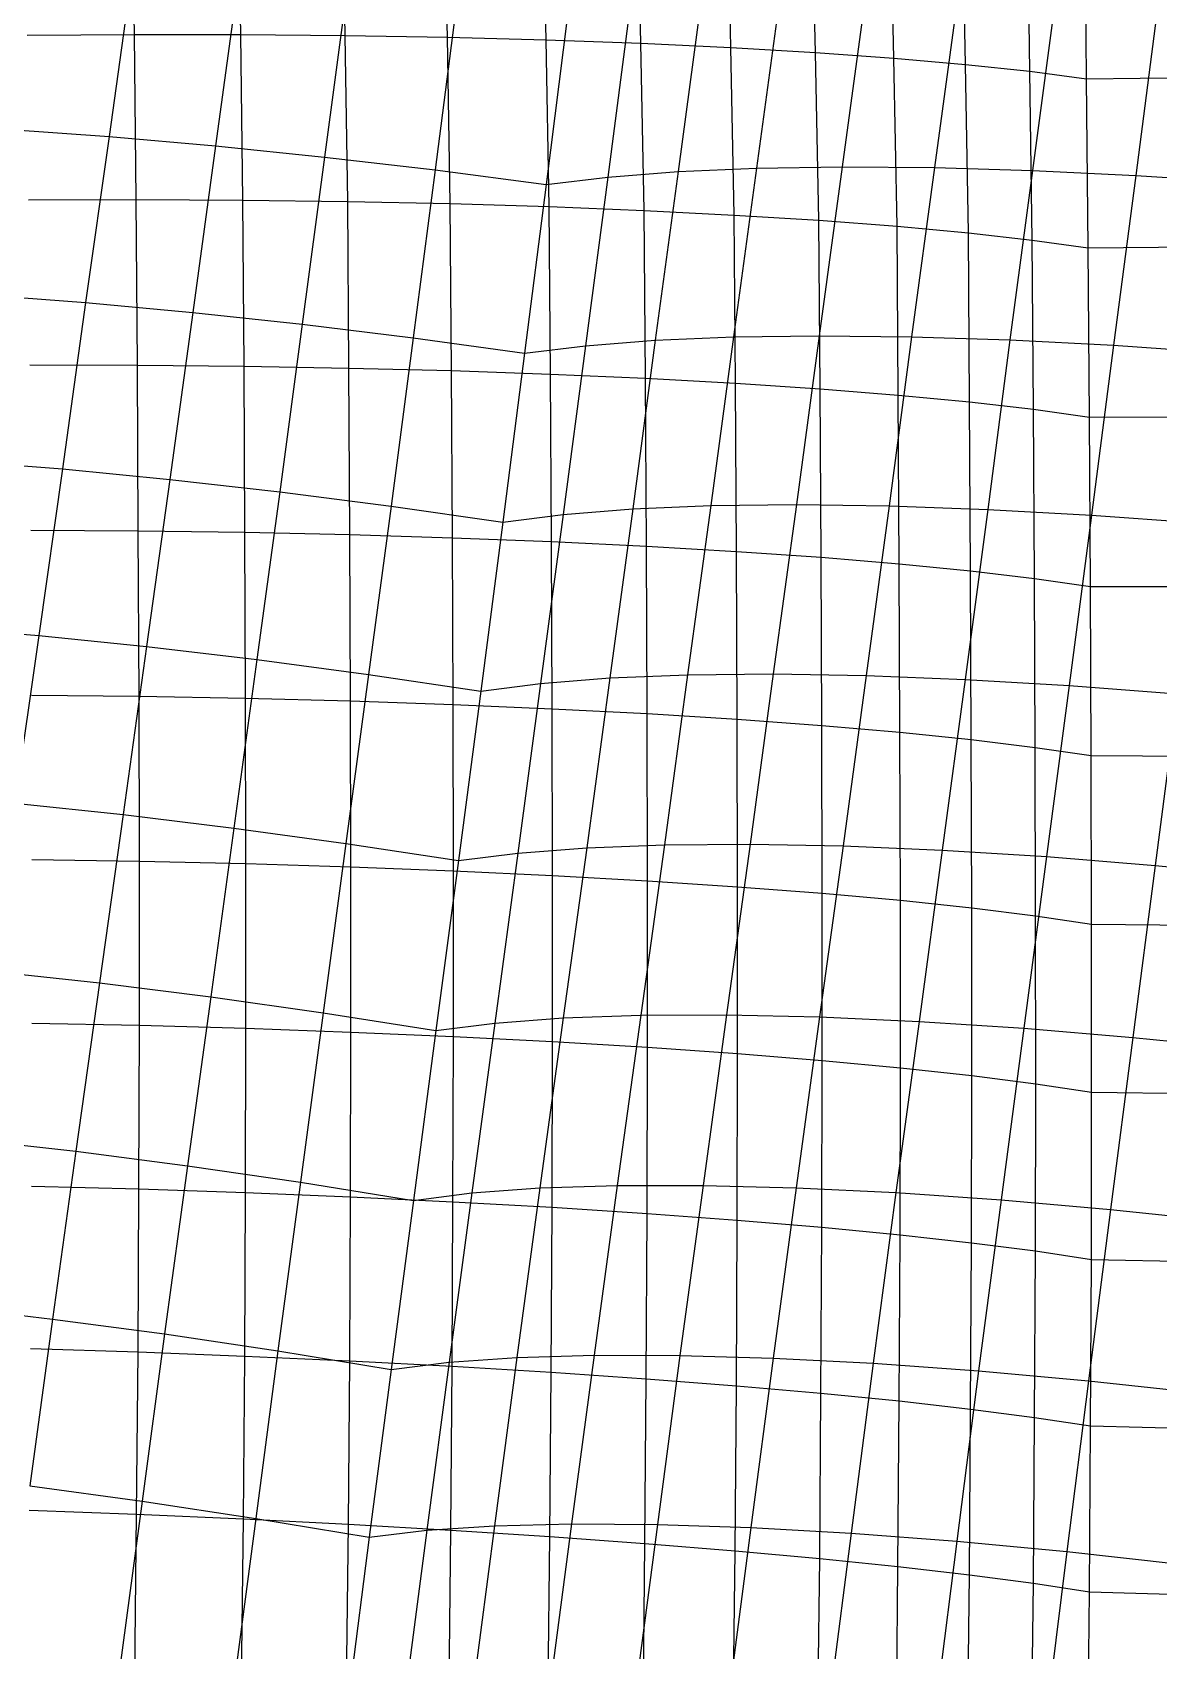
# Model space of a CAD drawing. Extents: x -429 to 429, y -1 to 209.
# Drawn here: x -267.84 to -247.71, y 109.96 to 138.89 of the extents above; entities that cross this region are included whole.
import ezdxf

# ---------------------------------------------------------------- set-up
doc = ezdxf.new("R2010")
doc.units = 0

msp = doc.modelspace()

# ---------------------------------------------------------------- linework, layer by layer
at = {"layer": 'default', "color": 3, "linetype": 'CONTINUOUS'}
for p, q in [((-266.014, 138.851, 83.534), (-266.053, 141.794, 83.241)), ((-264.114, 138.849, 83.273), (-264.159, 141.8, 82.963)), ((-262.245, 138.832, 82.849), (-262.297, 141.79, 82.525)), ((-260.42, 138.8, 82.265), (-260.48, 141.765, 81.932)), ((-258.655, 138.753, 81.526), (-258.72, 141.726, 81.188)), ((-256.962, 138.692, 80.636), (-257.032, 141.671, 80.298)), ((-255.354, 138.617, 79.604), (-255.426, 141.603, 79.268)), ((-253.844, 138.529, 78.436), (-253.916, 141.521, 78.107)), ((-252.442, 138.428, 77.142), (-252.511, 141.426, 76.822)), ((-251.161, 138.315, 75.732), (-251.222, 141.318, 75.423)), ((-250.009, 138.192, 74.216), (-250.058, 141.199, 73.92)), ((-248.996, 138.058, 72.606), (-249.029, 141.069, 72.324)), ((-248.996, 138.058, 72.606), (-249.029, 141.069, 72.324)), ((-267.93, 138.838, 83.629), (-266.014, 138.851, 83.534)), ((-266.014, 138.851, 83.534), (-264.114, 138.849, 83.273)), ((-265.982, 135.899, 83.814), (-266.014, 138.851, 83.534)), ((-264.114, 138.849, 83.273), (-262.245, 138.832, 82.849)), ((-264.077, 135.889, 83.568), (-264.114, 138.849, 83.273)), ((-262.245, 138.832, 82.849), (-260.42, 138.8, 82.265)), ((-262.201, 135.865, 83.156), (-262.245, 138.832, 82.849)), ((-260.42, 138.8, 82.265), (-258.655, 138.753, 81.526)), ((-260.371, 135.825, 82.58), (-260.42, 138.8, 82.265)), ((-258.655, 138.753, 81.526), (-256.962, 138.692, 80.636)), ((-258.6, 135.772, 81.844), (-258.655, 138.753, 81.526)), ((-256.962, 138.692, 80.636), (-255.354, 138.617, 79.604)), ((-256.903, 135.704, 80.956), (-256.962, 138.692, 80.636)), ((-255.354, 138.617, 79.604), (-253.844, 138.529, 78.436)), ((-255.293, 135.622, 79.921), (-255.354, 138.617, 79.604)), ((-253.844, 138.529, 78.436), (-252.442, 138.428, 77.142)), ((-253.783, 135.528, 78.748), (-253.844, 138.529, 78.436)), ((-252.442, 138.428, 77.142), (-251.161, 138.315, 75.732)), ((-252.385, 135.421, 77.446), (-252.442, 138.428, 77.142)), ((-251.161, 138.315, 75.732), (-250.009, 138.192, 74.216)), ((-251.11, 135.303, 76.026), (-251.161, 138.315, 75.732)), ((-250.009, 138.192, 74.216), (-248.996, 138.058, 72.606)), ((-249.968, 135.175, 74.499), (-250.009, 138.192, 74.216)), ((-248.996, 138.058, 72.606), (-247.046, 138.081, 72.603)), ((-248.968, 135.037, 72.877), (-248.996, 138.058, 72.606)), ((-248.968, 135.037, 72.877), (-248.996, 138.058, 72.606)), ((-267.903, 135.893, 83.89), (-265.982, 135.899, 83.814)), ((-265.982, 135.899, 83.814), (-264.077, 135.889, 83.568)), ((-265.96, 132.938, 84.068), (-265.982, 135.899, 83.814)), ((-264.077, 135.889, 83.568), (-262.201, 135.865, 83.156)), ((-264.054, 132.92, 83.823), (-264.077, 135.889, 83.568)), ((-262.201, 135.865, 83.156), (-260.371, 135.825, 82.58)), ((-262.179, 132.887, 83.412), (-262.201, 135.865, 83.156)), ((-260.371, 135.825, 82.58), (-258.6, 135.772, 81.844)), ((-260.349, 132.84, 82.837), (-260.371, 135.825, 82.58)), ((-258.6, 135.772, 81.844), (-256.903, 135.704, 80.956)), ((-258.578, 132.779, 82.102), (-258.6, 135.772, 81.844)), ((-256.903, 135.704, 80.956), (-255.293, 135.622, 79.921)), ((-256.881, 132.704, 81.214), (-256.903, 135.704, 80.956)), ((-255.293, 135.622, 79.921), (-253.783, 135.528, 78.748)), ((-255.271, 132.616, 80.18), (-255.293, 135.622, 79.921)), ((-253.783, 135.528, 78.748), (-252.385, 135.421, 77.446)), ((-253.761, 132.516, 79.008), (-253.783, 135.528, 78.748)), ((-252.385, 135.421, 77.446), (-251.11, 135.303, 76.026)), ((-252.362, 132.404, 77.707), (-252.385, 135.421, 77.446)), ((-251.11, 135.303, 76.026), (-249.968, 135.175, 74.499)), ((-251.087, 132.282, 76.288), (-251.11, 135.303, 76.026)), ((-249.968, 135.175, 74.499), (-248.968, 135.037, 72.877)), ((-249.946, 132.15, 74.761), (-249.968, 135.175, 74.499)), ((-248.968, 135.037, 72.877), (-247.015, 135.053, 72.894)), ((-248.946, 132.01, 73.14), (-248.968, 135.037, 72.877)), ((-248.946, 132.01, 73.14), (-248.968, 135.037, 72.877)), ((-267.881, 132.941, 84.143), (-265.96, 132.938, 84.068)), ((-265.96, 132.938, 84.068), (-264.054, 132.92, 83.823)), ((-265.943, 129.976, 84.314), (-265.96, 132.938, 84.068)), ((-264.054, 132.92, 83.823), (-262.179, 132.887, 83.412)), ((-264.037, 129.95, 84.071), (-264.054, 132.92, 83.823)), ((-262.179, 132.887, 83.412), (-260.349, 132.84, 82.837)), ((-262.162, 129.909, 83.66), (-262.179, 132.887, 83.412)), ((-260.349, 132.84, 82.837), (-258.578, 132.779, 82.102)), ((-260.331, 129.854, 83.086), (-260.349, 132.84, 82.837)), ((-258.578, 132.779, 82.102), (-256.881, 132.704, 81.214)), ((-258.56, 129.785, 82.352), (-258.578, 132.779, 82.102)), ((-256.881, 132.704, 81.214), (-255.271, 132.616, 80.18)), ((-256.863, 129.704, 81.466), (-256.881, 132.704, 81.214)), ((-255.271, 132.616, 80.18), (-253.761, 132.516, 79.008)), ((-255.253, 129.609, 80.432), (-255.271, 132.616, 80.18)), ((-253.761, 132.516, 79.008), (-252.362, 132.404, 77.707)), ((-253.743, 129.503, 79.261), (-253.761, 132.516, 79.008)), ((-252.362, 132.404, 77.707), (-251.087, 132.282, 76.288)), ((-252.345, 129.387, 77.961), (-252.362, 132.404, 77.707)), ((-251.087, 132.282, 76.288), (-249.946, 132.15, 74.761)), ((-251.07, 129.26, 76.542), (-251.087, 132.282, 76.288)), ((-249.946, 132.15, 74.761), (-248.946, 132.01, 73.14)), ((-249.928, 129.124, 75.016), (-249.946, 132.15, 74.761)), ((-248.946, 132.01, 73.14), (-246.993, 132.017, 73.158)), ((-248.928, 128.98, 73.395), (-248.946, 132.01, 73.14)), ((-248.928, 128.98, 73.395), (-248.946, 132.01, 73.14)), ((-267.864, 129.988, 84.389), (-265.943, 129.976, 84.314)), ((-265.943, 129.976, 84.314), (-264.037, 129.95, 84.071)), ((-265.931, 127.02, 84.553), (-265.943, 129.976, 84.314)), ((-264.037, 129.95, 84.071), (-262.162, 129.909, 83.66)), ((-264.025, 126.985, 84.31), (-264.037, 129.95, 84.071)), ((-262.162, 129.909, 83.66), (-260.331, 129.854, 83.086)), ((-262.149, 126.936, 83.9), (-262.162, 129.909, 83.66)), ((-260.331, 129.854, 83.086), (-258.56, 129.785, 82.352)), ((-260.319, 126.873, 83.327), (-260.331, 129.854, 83.086)), ((-258.56, 129.785, 82.352), (-256.863, 129.704, 81.466)), ((-258.548, 126.797, 82.594), (-258.56, 129.785, 82.352)), ((-256.863, 129.704, 81.466), (-255.253, 129.609, 80.432)), ((-256.851, 126.709, 81.708), (-256.863, 129.704, 81.466)), ((-255.253, 129.609, 80.432), (-253.743, 129.503, 79.261)), ((-255.241, 126.608, 80.676), (-255.253, 129.609, 80.432)), ((-253.743, 129.503, 79.261), (-252.345, 129.387, 77.961)), ((-253.73, 126.496, 79.505), (-253.743, 129.503, 79.261)), ((-252.345, 129.387, 77.961), (-251.07, 129.26, 76.542)), ((-252.332, 126.375, 78.205), (-252.345, 129.387, 77.961)), ((-251.07, 129.26, 76.542), (-249.928, 129.124, 75.016)), ((-251.057, 126.244, 76.787), (-251.07, 129.26, 76.542)), ((-249.928, 129.124, 75.016), (-248.928, 128.98, 73.395)), ((-249.915, 126.104, 75.262), (-249.928, 129.124, 75.016)), ((-248.928, 128.98, 73.395), (-246.975, 128.98, 73.414)), ((-248.915, 125.958, 73.641), (-248.928, 128.98, 73.395)), ((-248.915, 125.958, 73.641), (-248.928, 128.98, 73.395)), ((-267.851, 127.041, 84.626), (-265.931, 127.02, 84.553)), ((-265.931, 127.02, 84.553), (-264.025, 126.985, 84.31)), ((-265.925, 124.074, 84.78), (-265.931, 127.02, 84.553)), ((-264.025, 126.985, 84.31), (-262.149, 126.936, 83.9)), ((-264.019, 124.03, 84.539), (-264.025, 126.985, 84.31)), ((-262.149, 126.936, 83.9), (-260.319, 126.873, 83.327)), ((-262.143, 123.972, 84.13), (-262.149, 126.936, 83.9)), ((-260.319, 126.873, 83.327), (-258.548, 126.797, 82.594)), ((-260.312, 123.901, 83.557), (-260.319, 126.873, 83.327)), ((-258.548, 126.797, 82.594), (-256.851, 126.709, 81.708)), ((-258.541, 123.818, 82.826), (-258.548, 126.797, 82.594)), ((-256.851, 126.709, 81.708), (-255.241, 126.608, 80.676)), ((-256.844, 123.722, 81.94), (-256.851, 126.709, 81.708)), ((-255.241, 126.608, 80.676), (-253.73, 126.496, 79.505)), ((-255.234, 123.615, 80.908), (-255.241, 126.608, 80.676)), ((-253.73, 126.496, 79.505), (-252.332, 126.375, 78.205)), ((-253.724, 123.498, 79.738), (-253.73, 126.496, 79.505)), ((-252.332, 126.375, 78.205), (-251.057, 126.244, 76.787)), ((-252.325, 123.372, 78.439), (-252.332, 126.375, 78.205)), ((-251.057, 126.244, 76.787), (-249.915, 126.104, 75.262)), ((-251.05, 123.237, 77.022), (-251.057, 126.244, 76.787)), ((-249.915, 126.104, 75.262), (-248.915, 125.958, 73.641)), ((-249.908, 123.094, 75.496), (-249.915, 126.104, 75.262)), ((-248.915, 125.958, 73.641), (-246.962, 125.949, 73.661)), ((-248.908, 122.946, 73.876), (-248.915, 125.958, 73.641)), ((-248.908, 122.946, 73.876), (-248.915, 125.958, 73.641)), ((-267.845, 124.104, 84.853), (-265.925, 124.074, 84.78)), ((-265.925, 124.074, 84.78), (-264.019, 124.03, 84.539)), ((-265.925, 121.138, 84.997), (-265.925, 124.074, 84.78)), ((-264.019, 124.03, 84.539), (-262.143, 123.972, 84.13)), ((-264.019, 121.084, 84.756), (-264.019, 124.03, 84.539)), ((-262.143, 123.972, 84.13), (-260.312, 123.901, 83.557)), ((-262.143, 121.017, 84.348), (-262.143, 123.972, 84.13)), ((-260.313, 120.938, 83.776), (-260.312, 123.901, 83.557)), ((-260.312, 123.901, 83.557), (-258.541, 123.818, 82.826)), ((-258.542, 120.847, 83.045), (-258.541, 123.818, 82.826)), ((-258.541, 123.818, 82.826), (-256.844, 123.722, 81.94)), ((-256.844, 123.722, 81.94), (-255.234, 123.615, 80.908)), ((-256.844, 120.744, 82.16), (-256.844, 123.722, 81.94)), ((-255.234, 123.615, 80.908), (-253.724, 123.498, 79.738)), ((-255.234, 120.631, 81.129), (-255.234, 123.615, 80.908)), ((-253.724, 123.498, 79.738), (-252.325, 123.372, 78.439)), ((-253.723, 120.509, 79.96), (-253.724, 123.498, 79.738)), ((-252.325, 123.372, 78.439), (-251.05, 123.237, 77.022)), ((-252.325, 120.378, 78.661), (-252.325, 123.372, 78.439)), ((-251.05, 123.237, 77.022), (-249.908, 123.094, 75.496)), ((-251.049, 120.239, 77.244), (-251.05, 123.237, 77.022)), ((-249.908, 123.094, 75.496), (-248.908, 122.946, 73.876)), ((-249.907, 120.094, 75.719), (-249.908, 123.094, 75.496)), ((-248.908, 122.946, 73.876), (-246.955, 122.928, 73.897)), ((-248.907, 119.944, 74.099), (-248.908, 122.946, 73.876)), ((-248.907, 119.944, 74.099), (-248.908, 122.946, 73.876)), ((-267.846, 121.178, 85.068), (-265.925, 121.138, 84.997)), ((-265.933, 118.212, 85.2), (-265.925, 121.138, 84.997)), ((-265.925, 121.138, 84.997), (-264.019, 121.084, 84.756)), ((-264.027, 118.148, 84.961), (-264.019, 121.084, 84.756)), ((-264.019, 121.084, 84.756), (-262.143, 121.017, 84.348)), ((-262.151, 118.073, 84.553), (-262.143, 121.017, 84.348)), ((-262.143, 121.017, 84.348), (-260.313, 120.938, 83.776)), ((-260.32, 117.985, 83.982), (-260.313, 120.938, 83.776)), ((-260.313, 120.938, 83.776), (-258.542, 120.847, 83.045)), ((-258.549, 117.886, 83.252), (-258.542, 120.847, 83.045)), ((-258.542, 120.847, 83.045), (-256.844, 120.744, 82.16)), ((-256.851, 117.776, 82.368), (-256.844, 120.744, 82.16)), ((-256.844, 120.744, 82.16), (-255.234, 120.631, 81.129)), ((-255.241, 117.657, 81.337), (-255.234, 120.631, 81.129)), ((-255.234, 120.631, 81.129), (-253.723, 120.509, 79.96)), ((-253.73, 117.529, 80.168), (-253.723, 120.509, 79.96)), ((-253.723, 120.509, 79.96), (-252.325, 120.378, 78.661)), ((-252.331, 117.394, 78.87), (-252.325, 120.378, 78.661)), ((-252.325, 120.378, 78.661), (-251.049, 120.239, 77.244)), ((-251.055, 117.252, 77.453), (-251.049, 120.239, 77.244)), ((-251.049, 120.239, 77.244), (-249.907, 120.094, 75.719)), ((-249.913, 117.104, 75.929), (-249.907, 120.094, 75.719)), ((-249.907, 120.094, 75.719), (-248.907, 119.944, 74.099)), ((-248.912, 116.953, 74.309), (-248.907, 119.944, 74.099)), ((-248.912, 116.953, 74.309), (-248.907, 119.944, 74.099)), ((-248.907, 119.944, 74.099), (-246.954, 119.916, 74.12)), ((-267.854, 118.262, 85.271), (-265.933, 118.212, 85.2)), ((-265.948, 115.298, 85.391), (-265.933, 118.212, 85.2)), ((-265.933, 118.212, 85.2), (-264.027, 118.148, 84.961)), ((-264.042, 115.225, 85.152), (-264.027, 118.148, 84.961)), ((-264.027, 118.148, 84.961), (-262.151, 118.073, 84.553)), ((-262.166, 115.139, 84.745), (-262.151, 118.073, 84.553)), ((-262.151, 118.073, 84.553), (-260.32, 117.985, 83.982)), ((-260.335, 115.043, 84.175), (-260.32, 117.985, 83.982)), ((-260.32, 117.985, 83.982), (-258.549, 117.886, 83.252)), ((-258.564, 114.936, 83.445), (-258.549, 117.886, 83.252)), ((-258.549, 117.886, 83.252), (-256.851, 117.776, 82.368)), ((-256.866, 114.82, 82.562), (-256.851, 117.776, 82.368)), ((-256.851, 117.776, 82.368), (-255.241, 117.657, 81.337)), ((-255.255, 114.694, 81.532), (-255.241, 117.657, 81.337)), ((-255.241, 117.657, 81.337), (-253.73, 117.529, 80.168)), ((-253.744, 114.561, 80.363), (-253.73, 117.529, 80.168)), ((-253.73, 117.529, 80.168), (-252.331, 117.394, 78.87)), ((-252.345, 114.422, 79.065), (-252.331, 117.394, 78.87)), ((-252.331, 117.394, 78.87), (-251.055, 117.252, 77.453)), ((-251.069, 114.277, 77.649), (-251.055, 117.252, 77.453)), ((-251.055, 117.252, 77.453), (-249.913, 117.104, 75.929)), ((-249.926, 114.127, 76.125), (-249.913, 117.104, 75.929)), ((-249.913, 117.104, 75.929), (-248.912, 116.953, 74.309)), ((-248.926, 113.975, 74.505), (-248.912, 116.953, 74.309)), ((-248.926, 113.975, 74.505), (-248.912, 116.953, 74.309)), ((-248.912, 116.953, 74.309), (-246.959, 116.916, 74.331)), ((-267.87, 115.359, 85.461), (-265.948, 115.298, 85.391)), ((-265.973, 112.397, 85.566), (-265.948, 115.298, 85.391)), ((-265.948, 115.298, 85.391), (-264.042, 115.225, 85.152)), ((-264.066, 112.313, 85.328), (-264.042, 115.225, 85.152)), ((-264.042, 115.225, 85.152), (-262.166, 115.139, 84.745)), ((-262.19, 112.219, 84.922), (-262.166, 115.139, 84.745)), ((-262.166, 115.139, 84.745), (-260.335, 115.043, 84.175)), ((-260.359, 112.113, 84.353), (-260.335, 115.043, 84.175)), ((-260.335, 115.043, 84.175), (-258.564, 114.936, 83.445)), ((-258.587, 111.998, 83.623), (-258.564, 114.936, 83.445)), ((-258.564, 114.936, 83.445), (-256.866, 114.82, 82.562)), ((-256.889, 111.875, 82.741), (-256.866, 114.82, 82.562)), ((-256.866, 114.82, 82.562), (-255.255, 114.694, 81.532)), ((-255.278, 111.744, 81.711), (-255.255, 114.694, 81.532)), ((-255.255, 114.694, 81.532), (-253.744, 114.561, 80.363)), ((-253.767, 111.606, 80.543), (-253.744, 114.561, 80.363)), ((-253.744, 114.561, 80.363), (-252.345, 114.422, 79.065)), ((-252.368, 111.463, 79.245), (-252.345, 114.422, 79.065)), ((-252.345, 114.422, 79.065), (-251.069, 114.277, 77.649)), ((-251.091, 111.315, 77.829), (-251.069, 114.277, 77.649)), ((-251.069, 114.277, 77.649), (-249.926, 114.127, 76.125)), ((-249.948, 111.164, 76.305), (-249.926, 114.127, 76.125)), ((-249.926, 114.127, 76.125), (-248.926, 113.975, 74.505)), ((-248.947, 111.011, 74.685), (-248.926, 113.975, 74.505)), ((-248.947, 111.011, 74.685), (-248.926, 113.975, 74.505)), ((-248.926, 113.975, 74.505), (-246.973, 113.928, 74.528)), ((-267.894, 112.469, 85.635), (-265.973, 112.397, 85.566)), ((-266.006, 109.51, 85.725), (-265.973, 112.397, 85.566)), ((-265.973, 112.397, 85.566), (-264.066, 112.313, 85.328)), ((-264.1, 109.415, 85.488), (-264.066, 112.313, 85.328)), ((-264.066, 112.313, 85.328), (-262.19, 112.219, 84.922)), ((-262.223, 109.31, 85.083), (-262.19, 112.219, 84.922)), ((-262.19, 112.219, 84.922), (-260.359, 112.113, 84.353)), ((-260.392, 109.196, 84.514), (-260.359, 112.113, 84.353)), ((-260.359, 112.113, 84.353), (-258.587, 111.998, 83.623)), ((-258.62, 109.073, 83.785), (-258.587, 111.998, 83.623)), ((-258.587, 111.998, 83.623), (-256.889, 111.875, 82.741)), ((-256.921, 108.943, 82.903), (-256.889, 111.875, 82.741)), ((-256.889, 111.875, 82.741), (-255.278, 111.744, 81.711)), ((-255.31, 108.806, 81.873), (-255.278, 111.744, 81.711)), ((-255.278, 111.744, 81.711), (-253.767, 111.606, 80.543)), ((-253.799, 108.663, 80.706), (-253.767, 111.606, 80.543)), ((-253.767, 111.606, 80.543), (-252.368, 111.463, 79.245)), ((-252.399, 108.516, 79.408), (-252.368, 111.463, 79.245)), ((-252.368, 111.463, 79.245), (-251.091, 111.315, 77.829)), ((-251.123, 108.366, 77.992), (-251.091, 111.315, 77.829)), ((-251.091, 111.315, 77.829), (-249.948, 111.164, 76.305)), ((-249.979, 108.214, 76.468), (-249.948, 111.164, 76.305)), ((-249.948, 111.164, 76.305), (-248.947, 111.011, 74.685)), ((-248.978, 108.061, 74.848), (-248.947, 111.011, 74.685)), ((-248.978, 108.061, 74.848), (-248.947, 111.011, 74.685)), ((-248.947, 111.011, 74.685), (-246.994, 110.953, 74.709))]:
    msp.add_line(p, q, dxfattribs=at)
at = {"layer": 'default', "color": 5, "linetype": 'CONTINUOUS'}
for p, q in [((-266.049, 140.005, 57.358), (-266.466, 137.026, 56.844)), ((-264.155, 139.848, 56.732), (-264.563, 136.859, 56.223)), ((-262.217, 139.659, 56.284), (-262.615, 136.659, 55.786)), ((-260.25, 139.439, 56.018), (-260.639, 136.427, 55.537)), ((-254.486, 139.483, 51.112), (-254.897, 136.459, 50.598)), ((-252.953, 139.509, 49.754), (-253.365, 136.483, 49.227)), ((-251.305, 139.5, 48.541), (-251.715, 136.469, 48.004)), ((-249.557, 139.454, 47.485), (-249.961, 136.418, 46.941)), ((-258.272, 139.19, 55.937), (-258.654, 136.166, 55.477)), ((-258.272, 139.19, 55.937), (-258.654, 136.166, 55.477)), ((-257.157, 139.322, 54.217), (-257.554, 136.3, 53.737)), ((-255.892, 139.42, 52.604), (-256.298, 136.398, 52.106)), ((-247.723, 139.373, 46.593), (-248.12, 136.33, 46.047)), ((-268.308, 137.158, 57.642), (-266.466, 137.026, 56.844)), ((-266.466, 137.026, 56.844), (-266.885, 134.056, 56.327)), ((-266.466, 137.026, 56.844), (-264.563, 136.859, 56.223)), ((-264.563, 136.859, 56.223), (-264.972, 133.879, 55.712)), ((-264.563, 136.859, 56.223), (-262.615, 136.659, 55.786)), ((-262.615, 136.659, 55.786), (-263.015, 133.668, 55.285)), ((-262.615, 136.659, 55.786), (-260.639, 136.427, 55.537)), ((-260.639, 136.427, 55.537), (-261.031, 133.424, 55.051)), ((-260.639, 136.427, 55.537), (-258.654, 136.166, 55.477)), ((-258.654, 136.166, 55.477), (-257.554, 136.3, 53.737)), ((-257.554, 136.3, 53.737), (-257.953, 133.286, 53.253)), ((-257.554, 136.3, 53.737), (-256.298, 136.398, 52.106)), ((-256.298, 136.398, 52.106), (-256.705, 133.384, 51.605)), ((-256.298, 136.398, 52.106), (-254.897, 136.459, 50.598)), ((-254.897, 136.459, 50.598), (-255.309, 133.444, 50.082)), ((-254.897, 136.459, 50.598), (-253.365, 136.483, 49.227)), ((-253.365, 136.483, 49.227), (-253.778, 133.465, 48.697)), ((-253.365, 136.483, 49.227), (-251.715, 136.469, 48.004)), ((-251.715, 136.469, 48.004), (-252.125, 133.447, 47.464)), ((-251.715, 136.469, 48.004), (-249.961, 136.418, 46.941)), ((-249.961, 136.418, 46.941), (-250.366, 133.39, 46.395)), ((-249.961, 136.418, 46.941), (-248.12, 136.33, 46.047)), ((-248.12, 136.33, 46.047), (-248.517, 133.295, 45.498)), ((-248.12, 136.33, 46.047), (-246.207, 136.205, 45.33)), ((-258.654, 136.166, 55.477), (-259.04, 133.15, 55.01)), ((-258.654, 136.166, 55.477), (-259.04, 133.15, 55.01)), ((-268.735, 134.197, 57.124), (-266.885, 134.056, 56.327)), ((-266.885, 134.056, 56.327), (-267.299, 131.083, 55.824)), ((-266.885, 134.056, 56.327), (-264.972, 133.879, 55.712)), ((-264.972, 133.879, 55.712), (-265.38, 130.897, 55.212)), ((-264.972, 133.879, 55.712), (-263.015, 133.668, 55.285)), ((-263.015, 133.668, 55.285), (-263.416, 130.675, 54.79)), ((-263.015, 133.668, 55.285), (-261.031, 133.424, 55.051)), ((-261.031, 133.424, 55.051), (-261.426, 130.42, 54.564)), ((-261.031, 133.424, 55.051), (-259.04, 133.15, 55.01)), ((-257.953, 133.286, 53.253), (-256.705, 133.384, 51.605)), ((-256.705, 133.384, 51.605), (-257.108, 130.369, 51.106)), ((-256.705, 133.384, 51.605), (-255.309, 133.444, 50.082)), ((-255.309, 133.444, 50.082), (-255.714, 130.427, 49.572)), ((-255.309, 133.444, 50.082), (-253.778, 133.465, 48.697)), ((-253.778, 133.465, 48.697), (-254.182, 130.445, 48.179)), ((-253.778, 133.465, 48.697), (-252.125, 133.447, 47.464)), ((-252.125, 133.447, 47.464), (-252.526, 130.422, 46.939)), ((-252.125, 133.447, 47.464), (-250.366, 133.39, 46.395)), ((-250.366, 133.39, 46.395), (-250.763, 130.359, 45.864)), ((-250.366, 133.39, 46.395), (-248.517, 133.295, 45.498)), ((-259.04, 133.15, 55.01), (-259.43, 130.134, 54.535)), ((-259.04, 133.15, 55.01), (-259.43, 130.134, 54.535)), ((-259.04, 133.15, 55.01), (-257.953, 133.286, 53.253)), ((-257.953, 133.286, 53.253), (-258.35, 130.271, 52.766)), ((-248.517, 133.295, 45.498), (-248.909, 130.257, 44.965)), ((-248.517, 133.295, 45.498), (-246.596, 133.162, 44.784)), ((-269.155, 131.233, 56.621), (-267.299, 131.083, 55.824)), ((-267.299, 131.083, 55.824), (-267.722, 128.104, 55.305)), ((-267.299, 131.083, 55.824), (-265.38, 130.897, 55.212)), ((-265.38, 130.897, 55.212), (-265.796, 127.908, 54.696)), ((-265.38, 130.897, 55.212), (-263.416, 130.675, 54.79)), ((-263.416, 130.675, 54.79), (-263.824, 127.676, 54.282)), ((-263.416, 130.675, 54.79), (-261.426, 130.42, 54.564)), ((-261.426, 130.42, 54.564), (-261.827, 127.41, 54.066)), ((-261.426, 130.42, 54.564), (-259.43, 130.134, 54.535)), ((-259.43, 130.134, 54.535), (-258.35, 130.271, 52.766)), ((-258.35, 130.271, 52.766), (-258.755, 127.25, 52.268)), ((-258.35, 130.271, 52.766), (-257.108, 130.369, 51.106)), ((-257.108, 130.369, 51.106), (-257.519, 127.347, 50.595)), ((-257.108, 130.369, 51.106), (-255.714, 130.427, 49.572)), ((-255.714, 130.427, 49.572), (-256.128, 127.403, 49.049)), ((-255.714, 130.427, 49.572), (-254.182, 130.445, 48.179)), ((-254.182, 130.445, 48.179), (-254.596, 127.418, 47.645)), ((-254.182, 130.445, 48.179), (-252.526, 130.422, 46.939)), ((-252.526, 130.422, 46.939), (-252.938, 127.391, 46.396)), ((-252.526, 130.422, 46.939), (-250.763, 130.359, 45.864)), ((-250.763, 130.359, 45.864), (-251.17, 127.322, 45.316)), ((-250.763, 130.359, 45.864), (-248.909, 130.257, 44.965)), ((-248.909, 130.257, 44.965), (-249.31, 127.213, 44.415)), ((-248.909, 130.257, 44.965), (-246.982, 130.116, 44.251)), ((-259.43, 130.134, 54.535), (-259.825, 127.113, 54.051)), ((-259.43, 130.134, 54.535), (-259.825, 127.113, 54.051)), ((-269.586, 128.262, 56.102), (-267.722, 128.104, 55.305)), ((-267.722, 128.104, 55.305), (-268.147, 125.11, 54.787)), ((-267.722, 128.104, 55.305), (-265.796, 127.908, 54.696)), ((-265.796, 127.908, 54.696), (-266.213, 124.905, 54.18)), ((-265.796, 127.908, 54.696), (-263.824, 127.676, 54.282)), ((-263.824, 127.676, 54.282), (-264.235, 124.664, 53.772)), ((-263.824, 127.676, 54.282), (-261.827, 127.41, 54.066)), ((-261.827, 127.41, 54.066), (-262.232, 124.388, 53.565)), ((-261.827, 127.41, 54.066), (-259.825, 127.113, 54.051)), ((-258.755, 127.25, 52.268), (-257.519, 127.347, 50.595)), ((-257.519, 127.347, 50.595), (-257.931, 124.312, 50.081)), ((-257.519, 127.347, 50.595), (-256.128, 127.403, 49.049)), ((-256.128, 127.403, 49.049), (-256.542, 124.366, 48.524)), ((-256.128, 127.403, 49.049), (-254.596, 127.418, 47.645)), ((-254.596, 127.418, 47.645), (-255.01, 124.376, 47.111)), ((-254.596, 127.418, 47.645), (-252.938, 127.391, 46.396)), ((-252.938, 127.391, 46.396), (-253.349, 124.344, 45.855)), ((-252.938, 127.391, 46.396), (-251.17, 127.322, 45.316)), ((-251.17, 127.322, 45.316), (-251.577, 124.269, 44.77)), ((-251.17, 127.322, 45.316), (-249.31, 127.213, 44.415)), ((-259.825, 127.113, 54.051), (-260.224, 124.081, 53.561)), ((-259.825, 127.113, 54.051), (-260.224, 124.081, 53.561)), ((-259.825, 127.113, 54.051), (-258.755, 127.25, 52.268)), ((-258.755, 127.25, 52.268), (-259.162, 124.217, 51.766)), ((-249.31, 127.213, 44.415), (-249.711, 124.153, 43.866)), ((-249.31, 127.213, 44.415), (-247.375, 127.064, 43.701)), ((-247.375, 127.064, 43.701), (-247.77, 123.996, 43.152)), ((-268.147, 125.11, 54.787), (-266.213, 124.905, 54.18)), ((-266.213, 124.905, 54.18), (-266.636, 121.894, 53.654)), ((-266.213, 124.905, 54.18), (-264.235, 124.664, 53.772)), ((-264.235, 124.664, 53.772), (-264.649, 121.644, 53.253)), ((-264.235, 124.664, 53.772), (-262.232, 124.388, 53.565)), ((-262.232, 124.388, 53.565), (-262.639, 121.358, 53.056)), ((-262.232, 124.388, 53.565), (-260.224, 124.081, 53.561)), ((-260.224, 124.081, 53.561), (-259.162, 124.217, 51.766)), ((-259.162, 124.217, 51.766), (-259.574, 121.177, 51.257)), ((-259.162, 124.217, 51.766), (-257.931, 124.312, 50.081)), ((-257.931, 124.312, 50.081), (-258.349, 121.27, 49.559)), ((-257.931, 124.312, 50.081), (-256.542, 124.366, 48.524)), ((-256.542, 124.366, 48.524), (-256.963, 121.32, 47.99)), ((-256.542, 124.366, 48.524), (-255.01, 124.376, 47.111)), ((-255.01, 124.376, 47.111), (-255.431, 121.326, 46.566)), ((-255.01, 124.376, 47.111), (-253.349, 124.344, 45.855)), ((-253.349, 124.344, 45.855), (-253.768, 121.289, 45.302)), ((-253.349, 124.344, 45.855), (-251.577, 124.269, 44.77)), ((-251.577, 124.269, 44.77), (-251.991, 121.208, 44.211)), ((-251.577, 124.269, 44.77), (-249.711, 124.153, 43.866)), ((-249.711, 124.153, 43.866), (-250.118, 121.085, 43.304)), ((-249.711, 124.153, 43.866), (-247.77, 123.996, 43.152)), ((-260.224, 124.081, 53.561), (-260.625, 121.042, 53.067)), ((-260.224, 124.081, 53.561), (-260.625, 121.042, 53.067)), ((-247.77, 123.996, 43.152), (-248.17, 120.921, 42.591)), ((-247.77, 123.996, 43.152), (-245.773, 123.801, 42.636)), ((-268.577, 122.108, 54.256), (-266.636, 121.894, 53.654)), ((-266.636, 121.894, 53.654), (-267.058, 118.885, 53.128)), ((-266.636, 121.894, 53.654), (-264.649, 121.644, 53.253)), ((-264.649, 121.644, 53.253), (-265.064, 118.625, 52.734)), ((-264.649, 121.644, 53.253), (-262.639, 121.358, 53.056)), ((-262.639, 121.358, 53.056), (-263.046, 118.332, 52.548)), ((-262.639, 121.358, 53.056), (-260.625, 121.042, 53.067)), ((-259.574, 121.177, 51.257), (-258.349, 121.27, 49.559)), ((-258.349, 121.27, 49.559), (-258.767, 118.23, 49.037)), ((-258.349, 121.27, 49.559), (-256.963, 121.32, 47.99)), ((-256.963, 121.32, 47.99), (-257.384, 118.276, 47.456)), ((-256.963, 121.32, 47.99), (-255.431, 121.326, 46.566)), ((-255.431, 121.326, 46.566), (-255.852, 118.277, 46.021)), ((-255.431, 121.326, 46.566), (-253.768, 121.289, 45.302)), ((-253.768, 121.289, 45.302), (-254.186, 118.234, 44.749)), ((-253.768, 121.289, 45.302), (-251.991, 121.208, 44.211)), ((-251.991, 121.208, 44.211), (-252.404, 118.147, 43.652)), ((-251.991, 121.208, 44.211), (-250.118, 121.085, 43.304)), ((-260.625, 121.042, 53.067), (-261.027, 118.007, 52.574)), ((-260.625, 121.042, 53.067), (-261.027, 118.007, 52.574)), ((-260.625, 121.042, 53.067), (-259.574, 121.177, 51.257)), ((-259.574, 121.177, 51.257), (-259.985, 118.14, 50.749)), ((-250.118, 121.085, 43.304), (-250.526, 118.017, 42.743)), ((-250.118, 121.085, 43.304), (-248.17, 120.921, 42.591)), ((-248.17, 120.921, 42.591), (-248.57, 117.846, 42.031)), ((-248.17, 120.921, 42.591), (-246.166, 120.717, 42.079)), ((-269.007, 119.107, 53.727), (-267.058, 118.885, 53.128)), ((-267.058, 118.885, 53.128), (-267.474, 115.886, 52.615)), ((-267.058, 118.885, 53.128), (-265.064, 118.625, 52.734)), ((-265.064, 118.625, 52.734), (-265.473, 115.62, 52.226)), ((-265.064, 118.625, 52.734), (-263.046, 118.332, 52.548)), ((-263.046, 118.332, 52.548), (-263.449, 115.319, 52.049)), ((-263.046, 118.332, 52.548), (-261.027, 118.007, 52.574)), ((-261.027, 118.007, 52.574), (-259.985, 118.14, 50.749)), ((-259.985, 118.14, 50.749), (-260.391, 115.116, 50.249)), ((-259.985, 118.14, 50.749), (-258.767, 118.23, 49.037)), ((-258.767, 118.23, 49.037), (-259.177, 115.202, 48.525)), ((-258.767, 118.23, 49.037), (-257.384, 118.276, 47.456)), ((-257.384, 118.276, 47.456), (-257.797, 115.242, 46.933)), ((-257.384, 118.276, 47.456), (-255.852, 118.277, 46.021)), ((-255.852, 118.277, 46.021), (-256.264, 115.238, 45.489)), ((-255.852, 118.277, 46.021), (-254.186, 118.234, 44.749)), ((-254.186, 118.234, 44.749), (-254.596, 115.189, 44.21)), ((-254.186, 118.234, 44.749), (-252.404, 118.147, 43.652)), ((-252.404, 118.147, 43.652), (-252.81, 115.096, 43.108)), ((-252.404, 118.147, 43.652), (-250.526, 118.017, 42.743)), ((-261.027, 118.007, 52.574), (-261.424, 114.987, 52.085)), ((-261.027, 118.007, 52.574), (-261.424, 114.987, 52.085)), ((-250.526, 118.017, 42.743), (-250.926, 114.96, 42.196)), ((-250.526, 118.017, 42.743), (-248.57, 117.846, 42.031)), ((-248.57, 117.846, 42.031), (-248.964, 114.781, 41.484)), ((-248.57, 117.846, 42.031), (-246.558, 117.634, 41.523)), ((-269.43, 116.116, 53.211), (-267.474, 115.886, 52.615)), ((-267.474, 115.886, 52.615), (-267.883, 112.903, 52.116)), ((-267.474, 115.886, 52.615), (-265.473, 115.62, 52.226)), ((-265.473, 115.62, 52.226), (-265.876, 112.631, 51.731)), ((-265.473, 115.62, 52.226), (-263.449, 115.319, 52.049)), ((-263.449, 115.319, 52.049), (-263.846, 112.324, 51.56)), ((-263.449, 115.319, 52.049), (-261.424, 114.987, 52.085)), ((-260.391, 115.116, 50.249), (-259.177, 115.202, 48.525)), ((-259.177, 115.202, 48.525), (-259.579, 112.19, 48.026)), ((-259.177, 115.202, 48.525), (-257.797, 115.242, 46.933)), ((-257.797, 115.242, 46.933), (-258.2, 112.225, 46.424)), ((-257.797, 115.242, 46.933), (-256.264, 115.238, 45.489)), ((-256.264, 115.238, 45.489), (-256.667, 112.214, 44.973)), ((-256.264, 115.238, 45.489), (-254.596, 115.189, 44.21)), ((-254.596, 115.189, 44.21), (-254.996, 112.159, 43.687)), ((-254.596, 115.189, 44.21), (-252.81, 115.096, 43.108)), ((-261.424, 114.987, 52.085), (-261.816, 111.988, 51.606)), ((-261.424, 114.987, 52.085), (-261.816, 111.988, 51.606)), ((-261.424, 114.987, 52.085), (-260.391, 115.116, 50.249)), ((-260.391, 115.116, 50.249), (-260.789, 112.111, 49.759)), ((-252.81, 115.096, 43.108), (-253.207, 112.059, 42.581)), ((-252.81, 115.096, 43.108), (-250.926, 114.96, 42.196)), ((-250.926, 114.96, 42.196), (-251.317, 111.917, 41.667)), ((-250.926, 114.96, 42.196), (-248.964, 114.781, 41.484)), ((-248.964, 114.781, 41.484), (-249.35, 111.732, 40.954)), ((-248.964, 114.781, 41.484), (-246.945, 114.563, 40.979)), ((-267.883, 112.903, 52.116), (-265.876, 112.631, 51.731)), ((-265.876, 112.631, 51.731), (-266.271, 109.661, 51.249)), ((-265.876, 112.631, 51.731), (-263.846, 112.324, 51.56)), ((-263.846, 112.324, 51.56), (-264.236, 109.35, 51.084)), ((-263.846, 112.324, 51.56), (-261.816, 111.988, 51.606)), ((-261.816, 111.988, 51.606), (-262.2, 109.01, 51.138)), ((-261.816, 111.988, 51.606), (-262.2, 109.01, 51.138)), ((-261.816, 111.988, 51.606), (-260.789, 112.111, 49.759)), ((-260.789, 112.111, 49.759), (-261.179, 109.126, 49.281)), ((-260.789, 112.111, 49.759), (-259.579, 112.19, 48.026)), ((-259.579, 112.19, 48.026), (-259.973, 109.198, 47.538)), ((-259.579, 112.19, 48.026), (-258.2, 112.225, 46.424)), ((-258.2, 112.225, 46.424), (-258.595, 109.225, 45.928)), ((-258.2, 112.225, 46.424), (-256.667, 112.214, 44.973)), ((-256.667, 112.214, 44.973), (-257.061, 109.208, 44.469)), ((-256.667, 112.214, 44.973), (-254.996, 112.159, 43.687)), ((-254.996, 112.159, 43.687), (-255.389, 109.146, 43.177)), ((-254.996, 112.159, 43.687), (-253.207, 112.059, 42.581)), ((-253.207, 112.059, 42.581), (-253.595, 109.039, 42.067)), ((-253.207, 112.059, 42.581), (-251.317, 111.917, 41.667)), ((-251.317, 111.917, 41.667), (-251.702, 108.89, 41.15)), ((-251.317, 111.917, 41.667), (-249.35, 111.732, 40.954)), ((-249.35, 111.732, 40.954), (-249.728, 108.7, 40.438)), ((-249.35, 111.732, 40.954), (-247.325, 111.508, 40.451))]:
    msp.add_line(p, q, dxfattribs=at)

doc.saveas('drawing.dxf')
